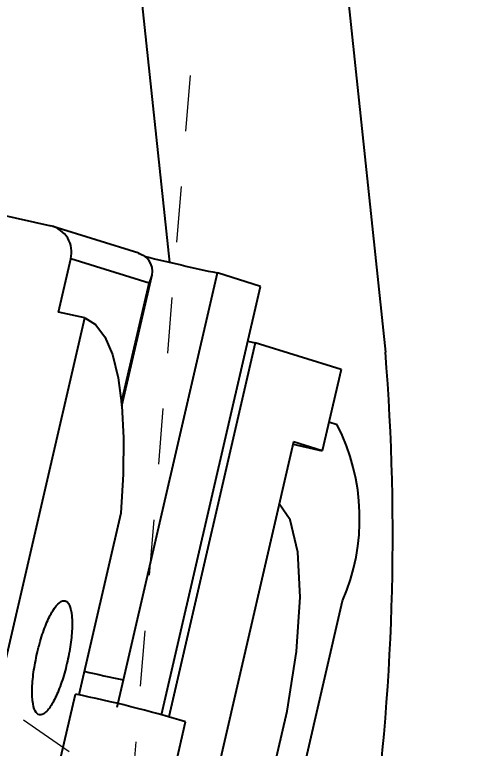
# Model space of a CAD drawing. Header units: millimetres. Extents: x 15 to 1184, y 5 to 836.
# Drawn here: x 878.93 to 887.3, y 615.39 to 628.56 of the extents above; entities that cross this region are included whole.
import ezdxf

# ---------------------------------------------------------------- set-up
doc = ezdxf.new("R2010")
doc.units = ezdxf.units.MM
doc.linetypes.add('虚线', pattern=[2, 1, -1])
doc.layers.get('0').update_dxf_attribs({"lineweight": 18})
doc.layers.add('尺寸线层', color=3, linetype='Continuous', lineweight=18)
doc.layers.add('虚线层', color=6, linetype='虚线', lineweight=18)
doc.styles.get("Standard").update_dxf_attribs({"font": 'txt.shx'})
doc.dimstyles.new('ISO-25', dxfattribs={"dimtxt": 2.5, "dimasz": 2.5, "dimexe": 1.25, "dimexo": 0.625, "dimtad": 1, "dimtxsty": 'Standard', "dimcen": 2.5, "dimdle": 5, "dimadec": 0, "dimazin": 0, "dimtfac": 1, "dimtmove": 0, "dimatfit": 3, "dimfxl": 0, "dimarcsym": 0})

# ---------------------------------------------------------------- blocks, each defined once
blk = doc.blocks.new('*X4')
at = {"layer": '尺寸线层', "linetype": 'Continuous'}
for points in [[(933.925, 607.127), (930.561, 608.415), (931.123, 609.458)], [(896.373, 589.352), (897.509, 592.769), (896.346, 592.996)]]:
    blk.add_hatch(color=0, dxfattribs=at).paths.add_polyline_path(points, flags=0)
at = {"layer": '尺寸线层', "color": 0, "linetype": 'Continuous'}
for start, end in [(55.3312, 100.8735), (112.9834, 175.3312)]:
    blk.add_arc((920.28, 587.399), 23.987, start, end, dxfattribs=at)
at = {"layer": '尺寸线层', "color": 0, "insert": (908.88, 611.482), "char_height": 3.5, "width": 27.5, "attachment_point": 5}
blk.add_mtext('120,00%%D', dxfattribs=at)

msp = doc.modelspace()

# ---------------------------------------------------------------- linework, layer by layer
at = {"color": 7, "linetype": 'Continuous', "lineweight": 25}
for p, q in [((881.712, 624.112), (881.082, 630.08)), ((884.872, 629.243), (885.584, 622.501)), ((878.638, 624.979), (879.578, 624.767)), ((881.159, 624.279), (879.613, 624.758)), ((881.153, 624.276), (881.248, 624.236)), ((879.715, 623.22), (879.935, 624.174)), ((881.342, 623.739), (879.935, 624.174)), ((880.879, 616.615), (882.566, 623.921)), ((883.342, 623.681), (882.566, 623.921)), ((880.847, 621.596), (881.342, 623.739)), ((880.853, 621.538), (881.389, 623.862)), ((881.565, 615.987), (883.342, 623.681)), ((880.185, 623.114), (879.715, 623.22)), ((874.67, 599.228), (880.185, 623.114)), ((883.114, 622.696), (883.245, 622.667)), ((883.245, 622.667), (881.695, 615.953)), ((884.786, 622.19), (883.245, 622.667)), ((884.786, 622.19), (884.448, 620.728)), ((884.715, 621.195), (884.566, 621.241)), ((883.935, 620.888), (881.686, 611.146)), ((883.925, 620.846), (884.448, 620.728)), ((884.448, 620.728), (883.935, 620.888)), ((880.834, 619.61), (880.08, 616.346)), ((883.117, 610.702), (884.81, 618.034)), ((880.767, 616.128), (880.879, 616.615)), ((879.568, 614.411), (880.018, 616.36)), ((881.544, 613.913), (881.994, 615.862))]:
    msp.add_line(p, q, dxfattribs=at)
for points in [[(880.185, 623.114), (880.38, 622.997), (880.547, 622.776), (880.683, 622.455), (880.786, 622.039), (880.853, 621.537), (880.884, 620.958), (880.877, 620.311), (880.834, 619.61)], [(881.843, 611.828), (882.135, 611.962), (882.505, 612.383), (882.886, 613.061), (883.25, 613.944), (883.569, 614.967), (883.82, 616.055), (883.984, 617.126), (884.05, 618.102), (884.012, 618.909), (883.873, 619.489), (883.677, 619.773)]]:
    msp.add_lwpolyline(points, dxfattribs=at)
for centre, radius, start, end in [((879.462, 624.293), 0.488, 345.8954, 76.2951), ((892.316, 669.495), 46.605, 256.2954, 257.9239), ((844.474, 619.227), 41.239, 351.8329, 4.5534), ((881.445, 619.514), 3.676, 336.2517, 27.2074), ((889.481, 656.982), 41.274, 256.9744, 257.9716), ((875.585, 594.614), 22.193, 73.2154, 78.4781)]:
    msp.add_arc(centre, radius, start, end, dxfattribs=at)
msp.add_ellipse((880.872, 623.844), major_axis=(-0.484, -0.278), ratio=0.754784, start_param=2.25868, end_param=3.511652, dxfattribs=at)
msp.add_open_spline([(879.331, 617.095), (879.308, 616.979), (879.261, 616.747), (879.236, 616.426), (879.251, 616.172), (879.306, 616.013), (879.394, 615.966), (879.505, 616.037), (879.627, 616.217), (879.746, 616.488), (879.849, 616.817), (879.924, 617.168), (879.962, 617.501), (879.96, 617.78), (879.917, 617.971), (879.839, 618.054), (879.733, 618.02), (879.613, 617.872), (879.492, 617.627), (879.395, 617.351), (879.349, 617.166), (879.331, 617.095)], degree=3, knots=[0, 0, 0, 0, 0.243406, 0.486812, 0.730218, 0.973624, 1.217031, 1.460437, 1.703843, 1.947249, 2.190655, 2.434061, 2.677467, 2.920873, 3.164279, 3.407685, 3.651092, 3.894498, 4.137904, 4.38131, 4.533654, 4.533654, 4.533654, 4.533654], dxfattribs=at)
at = {"layer": '虚线层'}
for p, q in [((882.077, 627.465), (873.691, 524.775)), ((957.218, 561.852), (872.207, 620.648))]:
    msp.add_line(p, q, dxfattribs=at)

# ---------------------------------------------------------------- dimensions: what is measured, and where the dimension line sits
at = {"layer": '尺寸线层'}
dim = msp.add_angular_dim_2l(base=(910.017, 609.08), line1=((972.408, 662.769), (884.66, 535.897)), line2=((920.28, 587.399), (879.08, 590.764)), dimstyle='ISO-25', override={"dimtxt": 3.5, "dimasz": 3.556, "dimexe": 1, "dimexo": 1, "dimgap": 1.524, "dimtad": 0, "dimtih": 1, "dimtoh": 1, "dimzin": 0, "dimsah": 1, "dimdle": 7.112, "dimadec": 2, "dimtfill": 1, "dimtolj": 1, "dimtzin": 0}, dxfattribs=at)
dim.commit()
dim.dimension.update_dxf_attribs({"geometry": '*X4', "text_midpoint": (908.88, 611.482)})

doc.saveas('drawing.dxf')
